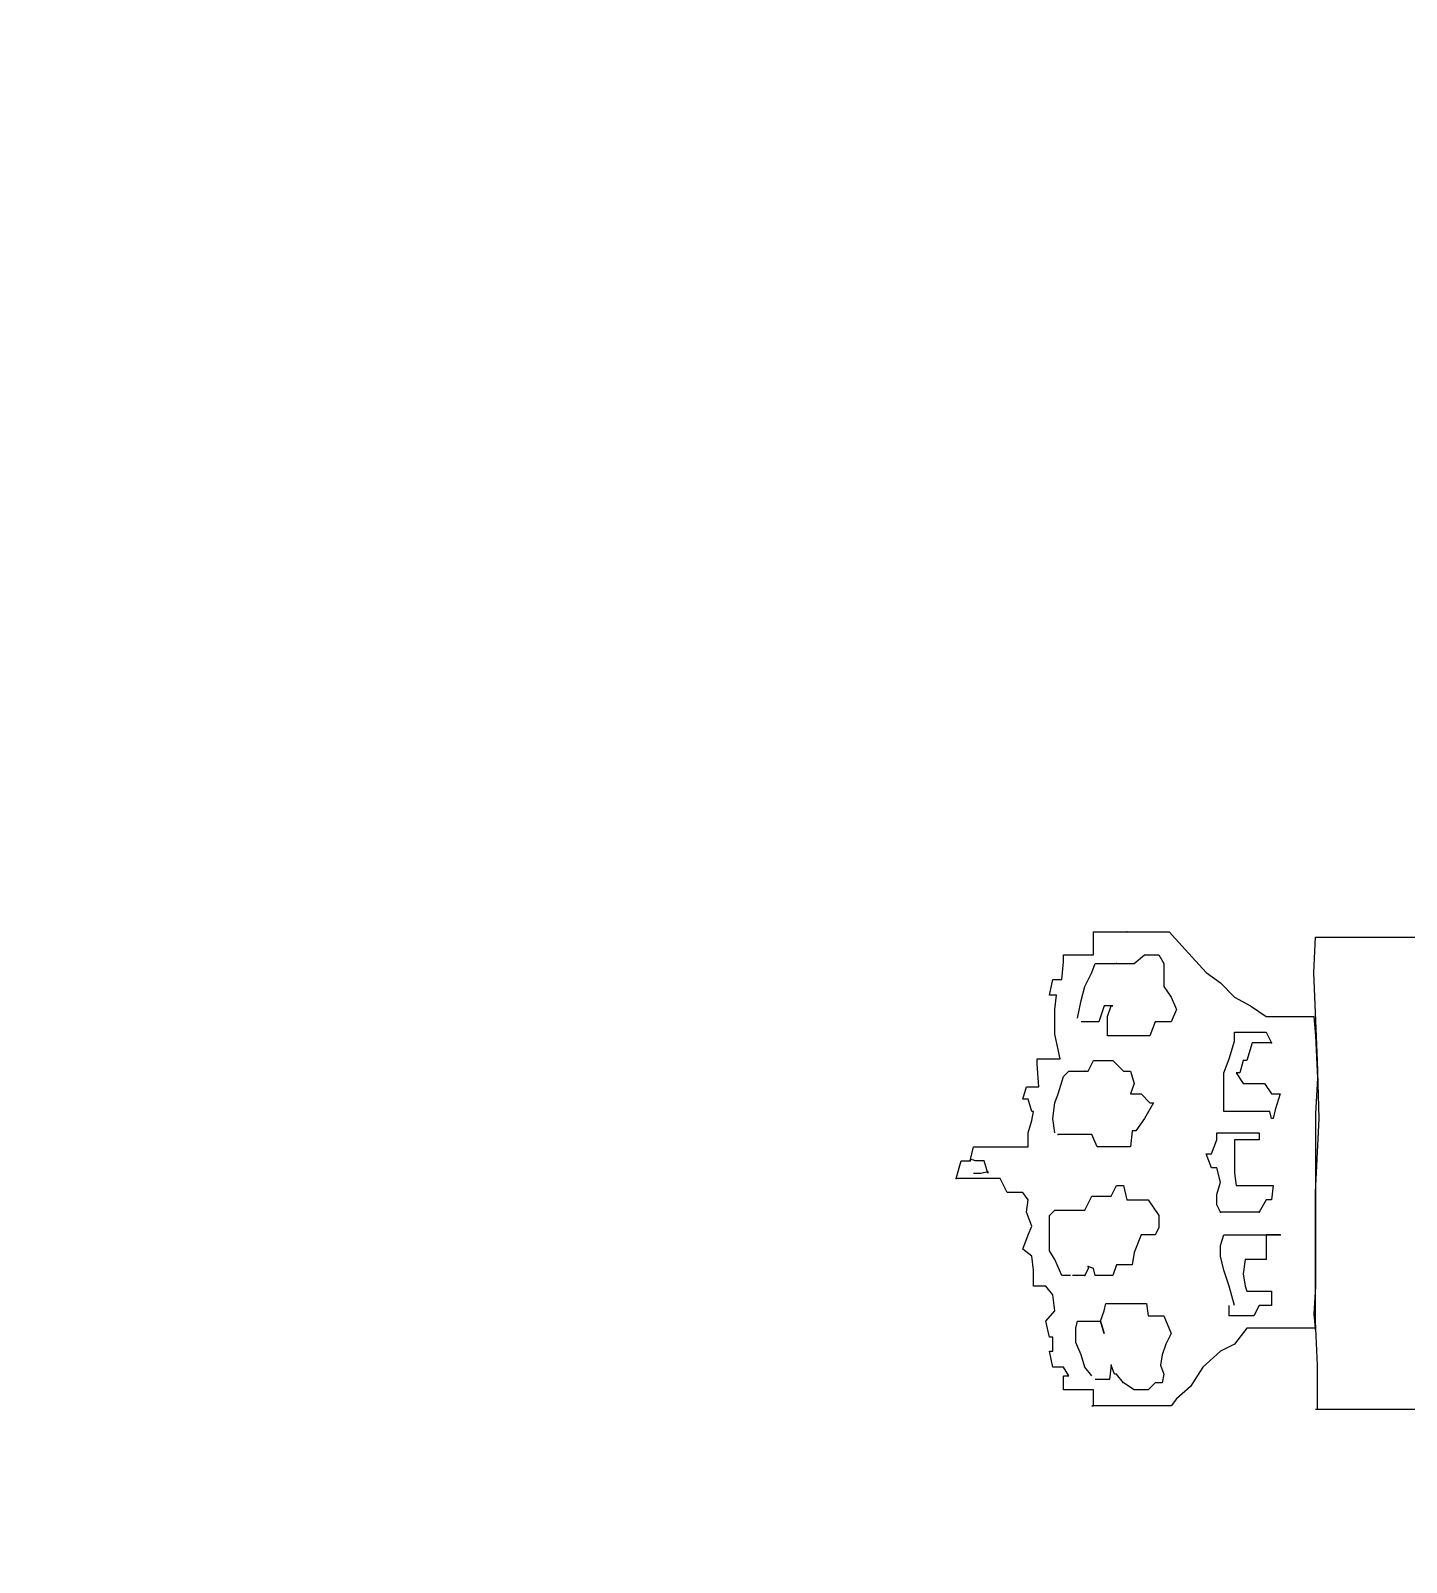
# Model space of a CAD drawing. Extents: x 747954 to 748544, y 4317181 to 4318208.
# Drawn here: x 747977.78 to 747985.58, y 4318048.94 to 4318057.64 of the extents above; entities that cross this region are included whole.
import ezdxf

# ---------------------------------------------------------------- set-up
doc = ezdxf.new("R2010")
doc.units = 0
doc.layers.get('0').update_dxf_attribs({"linetype": 'CONTINUOUS'})

msp = doc.modelspace()

# ---------------------------------------------------------------- linework, layer by layer
at = {"color": 0, "linetype": 'CONTINUOUS'}
for p, q in [((747983.81, 4318052.39), (747983.81, 4318052.52)), ((747983.81, 4318052.52), (747983.84, 4318052.52)), ((747983.81, 4318052.39), (747983.81, 4318052.52)), ((747983.81, 4318052.52), (747983.84, 4318052.52)), ((747983.84, 4318052.52), (747983.88, 4318052.52)), ((747983.84, 4318052.52), (747983.88, 4318052.52)), ((747983.88, 4318052.52), (747983.92, 4318052.52)), ((747983.88, 4318052.52), (747983.92, 4318052.52)), ((747983.92, 4318052.52), (747983.94, 4318052.52)), ((747983.92, 4318052.52), (747983.94, 4318052.52)), ((747983.94, 4318052.52), (747984, 4318052.52)), ((747983.94, 4318052.52), (747984, 4318052.52)), ((747984, 4318052.52), (747984.05, 4318052.52)), ((747984, 4318052.52), (747984.05, 4318052.52)), ((747984.05, 4318052.52), (747984.09, 4318052.52)), ((747984.05, 4318052.52), (747984.09, 4318052.52)), ((747984.09, 4318052.52), (747984.14, 4318052.52)), ((747984.09, 4318052.52), (747984.14, 4318052.52)), ((747984.14, 4318052.52), (747984.19, 4318052.52)), ((747984.14, 4318052.52), (747984.19, 4318052.52)), ((747984.19, 4318052.52), (747984.24, 4318052.52)), ((747984.19, 4318052.52), (747984.24, 4318052.52)), ((747984.24, 4318052.52), (747984.33, 4318052.42)), ((747984.24, 4318052.52), (747984.33, 4318052.42)), ((747985.06, 4318052.29), (747985.07, 4318052.49)), ((747985.06, 4318052.29), (747985.07, 4318052.49)), ((747985.07, 4318052.49), (747985.14, 4318052.49)), ((747985.07, 4318052.49), (747985.14, 4318052.49)), ((747985.14, 4318052.49), (747985.29, 4318052.49)), ((747985.14, 4318052.49), (747985.29, 4318052.49)), ((747985.29, 4318052.49), (747985.5, 4318052.49)), ((747985.29, 4318052.49), (747985.5, 4318052.49)), ((747985.5, 4318052.49), (747985.66, 4318052.49)), ((747985.5, 4318052.49), (747985.66, 4318052.49)), ((747983.63, 4318052.25), (747983.64, 4318052.35)), ((747983.63, 4318052.25), (747983.64, 4318052.35)), ((747983.64, 4318052.35), (747983.64, 4318052.39)), ((747983.64, 4318052.39), (747983.68, 4318052.39)), ((747983.64, 4318052.35), (747983.64, 4318052.39)), ((747983.64, 4318052.39), (747983.68, 4318052.39)), ((747983.68, 4318052.39), (747983.72, 4318052.39)), ((747983.68, 4318052.39), (747983.72, 4318052.39)), ((747983.72, 4318052.39), (747983.76, 4318052.39)), ((747983.72, 4318052.39), (747983.76, 4318052.39)), ((747983.76, 4318052.39), (747983.81, 4318052.39)), ((747983.76, 4318052.39), (747983.81, 4318052.39)), ((747984.04, 4318052.34), (747984.1, 4318052.39)), ((747984.04, 4318052.34), (747984.1, 4318052.39)), ((747984.1, 4318052.39), (747984.18, 4318052.39)), ((747984.1, 4318052.39), (747984.18, 4318052.39)), ((747984.18, 4318052.39), (747984.21, 4318052.34)), ((747984.18, 4318052.39), (747984.21, 4318052.34)), ((747984.33, 4318052.42), (747984.45, 4318052.29)), ((747984.33, 4318052.42), (747984.45, 4318052.29)), ((747983.76, 4318052.21), (747983.8, 4318052.29)), ((747983.76, 4318052.21), (747983.8, 4318052.29)), ((747983.8, 4318052.29), (747983.82, 4318052.34)), ((747983.8, 4318052.29), (747983.82, 4318052.34)), ((747983.82, 4318052.34), (747983.87, 4318052.34)), ((747983.82, 4318052.34), (747983.87, 4318052.34)), ((747983.87, 4318052.34), (747983.92, 4318052.34)), ((747983.87, 4318052.34), (747983.92, 4318052.34)), ((747983.92, 4318052.34), (747983.94, 4318052.34)), ((747983.92, 4318052.34), (747983.94, 4318052.34)), ((747983.94, 4318052.34), (747983.98, 4318052.34)), ((747983.94, 4318052.34), (747983.98, 4318052.34)), ((747983.98, 4318052.34), (747984, 4318052.34)), ((747983.98, 4318052.34), (747984, 4318052.34)), ((747984, 4318052.34), (747984.04, 4318052.34)), ((747984, 4318052.34), (747984.04, 4318052.34)), ((747984.21, 4318052.34), (747984.21, 4318052.27)), ((747984.21, 4318052.34), (747984.21, 4318052.27)), ((747984.21, 4318052.27), (747984.21, 4318052.21)), ((747984.21, 4318052.27), (747984.21, 4318052.21)), ((747984.45, 4318052.29), (747984.53, 4318052.23)), ((747984.45, 4318052.29), (747984.53, 4318052.23)), ((747985.07, 4318052.06), (747985.06, 4318052.29)), ((747985.07, 4318052.06), (747985.06, 4318052.29)), ((747983.56, 4318052.16), (747983.58, 4318052.25)), ((747983.56, 4318052.16), (747983.58, 4318052.25)), ((747983.58, 4318052.25), (747983.63, 4318052.25)), ((747983.58, 4318052.25), (747983.63, 4318052.25)), ((747983.74, 4318052.13), (747983.76, 4318052.21)), ((747983.74, 4318052.13), (747983.76, 4318052.21)), ((747984.21, 4318052.21), (747984.25, 4318052.15)), ((747984.21, 4318052.21), (747984.25, 4318052.15)), ((747984.53, 4318052.23), (747984.61, 4318052.15)), ((747984.53, 4318052.23), (747984.61, 4318052.15)), ((747983.6, 4318052.16), (747983.56, 4318052.16)), ((747983.6, 4318052.16), (747983.56, 4318052.16)), ((747983.59, 4318052.08), (747983.6, 4318052.16)), ((747983.59, 4318052.08), (747983.6, 4318052.16)), ((747983.72, 4318052.03), (747983.74, 4318052.13)), ((747983.72, 4318052.03), (747983.74, 4318052.13)), ((747983.87, 4318052.1), (747983.84, 4318052.01)), ((747983.87, 4318052.1), (747983.84, 4318052.01)), ((747983.89, 4318052.1), (747983.87, 4318052.1)), ((747983.89, 4318052.1), (747983.87, 4318052.1)), ((747983.89, 4318052.04), (747983.91, 4318052.1)), ((747983.91, 4318052.1), (747983.89, 4318052.1)), ((747983.89, 4318052.04), (747983.91, 4318052.1)), ((747983.91, 4318052.1), (747983.89, 4318052.1)), ((747983.91, 4318052.1), (747983.92, 4318052.1)), ((747983.92, 4318052.1), (747983.91, 4318052.1)), ((747983.91, 4318052.1), (747983.92, 4318052.1)), ((747983.92, 4318052.1), (747983.91, 4318052.1)), ((747984.25, 4318052.15), (747984.28, 4318052.08)), ((747984.25, 4318052.15), (747984.28, 4318052.08)), ((747984.61, 4318052.15), (747984.7, 4318052.1)), ((747984.61, 4318052.15), (747984.7, 4318052.1)), ((747984.7, 4318052.1), (747984.79, 4318052.04)), ((747984.7, 4318052.1), (747984.79, 4318052.04)), ((747983.59, 4318051.94), (747983.59, 4318052.08)), ((747983.59, 4318051.94), (747983.59, 4318052.08)), ((747983.76, 4318052.01), (747983.74, 4318052.01)), ((747983.76, 4318052.01), (747983.74, 4318052.01)), ((747983.8, 4318052.01), (747983.76, 4318052.01)), ((747983.8, 4318052.01), (747983.76, 4318052.01)), ((747983.84, 4318052.01), (747983.8, 4318052.01)), ((747983.84, 4318052.01), (747983.8, 4318052.01)), ((747983.89, 4318051.93), (747983.89, 4318052.04)), ((747983.89, 4318051.93), (747983.89, 4318052.04)), ((747984.16, 4318052.01), (747984.13, 4318051.93)), ((747984.16, 4318052.01), (747984.13, 4318051.93)), ((747984.19, 4318052.01), (747984.16, 4318052.01)), ((747984.19, 4318052.01), (747984.16, 4318052.01)), ((747984.25, 4318052.01), (747984.19, 4318052.01)), ((747984.25, 4318052.01), (747984.19, 4318052.01)), ((747984.28, 4318052.08), (747984.25, 4318052.01)), ((747984.28, 4318052.08), (747984.25, 4318052.01)), ((747984.79, 4318052.04), (747984.83, 4318052.04)), ((747984.79, 4318052.04), (747984.83, 4318052.04)), ((747984.83, 4318052.04), (747984.9, 4318052.04)), ((747984.83, 4318052.04), (747984.9, 4318052.04)), ((747984.9, 4318052.04), (747984.99, 4318052.04)), ((747984.9, 4318052.04), (747984.99, 4318052.04)), ((747984.99, 4318052.04), (747985.02, 4318052.04)), ((747984.99, 4318052.04), (747985.02, 4318052.04)), ((747985.02, 4318052.04), (747985.06, 4318052.04)), ((747985.02, 4318052.04), (747985.06, 4318052.04)), ((747985.06, 4318052.04), (747985.07, 4318051.93)), ((747985.06, 4318052.04), (747985.07, 4318051.93)), ((747985.08, 4318051.79), (747985.07, 4318052.06)), ((747985.08, 4318051.79), (747985.07, 4318052.06)), ((747983.62, 4318051.8), (747983.59, 4318051.94)), ((747983.62, 4318051.8), (747983.59, 4318051.94)), ((747983.92, 4318051.93), (747983.89, 4318051.93)), ((747983.92, 4318051.93), (747983.89, 4318051.93)), ((747983.98, 4318051.93), (747983.92, 4318051.93)), ((747983.98, 4318051.93), (747983.92, 4318051.93)), ((747984.03, 4318051.93), (747983.98, 4318051.93)), ((747984.03, 4318051.93), (747983.98, 4318051.93)), ((747984.1, 4318051.93), (747984.03, 4318051.93)), ((747984.1, 4318051.93), (747984.03, 4318051.93)), ((747984.13, 4318051.93), (747984.1, 4318051.93)), ((747984.13, 4318051.93), (747984.1, 4318051.93)), ((747984.61, 4318051.9), (747984.61, 4318051.95)), ((747984.61, 4318051.95), (747984.64, 4318051.95)), ((747984.61, 4318051.9), (747984.61, 4318051.95)), ((747984.61, 4318051.95), (747984.64, 4318051.95)), ((747984.64, 4318051.95), (747984.68, 4318051.95)), ((747984.64, 4318051.95), (747984.68, 4318051.95)), ((747984.68, 4318051.95), (747984.72, 4318051.95)), ((747984.68, 4318051.95), (747984.72, 4318051.95)), ((747984.72, 4318051.95), (747984.79, 4318051.95)), ((747984.72, 4318051.95), (747984.79, 4318051.95)), ((747984.79, 4318051.95), (747984.82, 4318051.89)), ((747984.79, 4318051.95), (747984.82, 4318051.89)), ((747985.07, 4318051.93), (747985.08, 4318051.69)), ((747985.07, 4318051.93), (747985.08, 4318051.69)), ((747984.58, 4318051.8), (747984.61, 4318051.9)), ((747984.58, 4318051.8), (747984.61, 4318051.9)), ((747984.71, 4318051.89), (747984.68, 4318051.79)), ((747984.71, 4318051.89), (747984.68, 4318051.79)), ((747984.75, 4318051.89), (747984.71, 4318051.89)), ((747984.75, 4318051.89), (747984.71, 4318051.89)), ((747984.82, 4318051.89), (747984.75, 4318051.89)), ((747984.82, 4318051.89), (747984.75, 4318051.89)), ((747983.49, 4318051.77), (747983.49, 4318051.8)), ((747983.49, 4318051.8), (747983.51, 4318051.8)), ((747983.49, 4318051.77), (747983.49, 4318051.8)), ((747983.49, 4318051.8), (747983.51, 4318051.8)), ((747983.5, 4318051.64), (747983.49, 4318051.77)), ((747983.5, 4318051.64), (747983.49, 4318051.77)), ((747983.51, 4318051.8), (747983.55, 4318051.8)), ((747983.51, 4318051.8), (747983.55, 4318051.8)), ((747983.55, 4318051.8), (747983.59, 4318051.8)), ((747983.55, 4318051.8), (747983.59, 4318051.8)), ((747983.59, 4318051.8), (747983.62, 4318051.8)), ((747983.59, 4318051.8), (747983.62, 4318051.8)), ((747983.78, 4318051.73), (747983.81, 4318051.79)), ((747983.78, 4318051.73), (747983.81, 4318051.79)), ((747983.81, 4318051.79), (747983.84, 4318051.79)), ((747983.81, 4318051.79), (747983.84, 4318051.79)), ((747983.84, 4318051.79), (747983.92, 4318051.79)), ((747983.84, 4318051.79), (747983.92, 4318051.79)), ((747983.92, 4318051.79), (747983.98, 4318051.73)), ((747983.92, 4318051.79), (747983.98, 4318051.73)), ((747984.55, 4318051.72), (747984.58, 4318051.8)), ((747984.55, 4318051.72), (747984.58, 4318051.8)), ((747984.66, 4318051.79), (747984.64, 4318051.72)), ((747984.66, 4318051.79), (747984.64, 4318051.72)), ((747984.68, 4318051.79), (747984.66, 4318051.79)), ((747984.68, 4318051.79), (747984.66, 4318051.79)), ((747985.09, 4318051.46), (747985.08, 4318051.79)), ((747985.09, 4318051.46), (747985.08, 4318051.79)), ((747983.61, 4318051.6), (747983.64, 4318051.7)), ((747983.61, 4318051.6), (747983.64, 4318051.7)), ((747983.64, 4318051.7), (747983.67, 4318051.73)), ((747983.64, 4318051.7), (747983.67, 4318051.73)), ((747983.67, 4318051.73), (747983.69, 4318051.73)), ((747983.67, 4318051.73), (747983.69, 4318051.73)), ((747983.69, 4318051.73), (747983.72, 4318051.73)), ((747983.69, 4318051.73), (747983.72, 4318051.73)), ((747983.72, 4318051.73), (747983.76, 4318051.73)), ((747983.72, 4318051.73), (747983.76, 4318051.73)), ((747983.76, 4318051.73), (747983.78, 4318051.73)), ((747983.76, 4318051.73), (747983.78, 4318051.73)), ((747983.98, 4318051.73), (747984.02, 4318051.73)), ((747983.98, 4318051.73), (747984.02, 4318051.73)), ((747984.02, 4318051.73), (747984.04, 4318051.66)), ((747984.02, 4318051.73), (747984.04, 4318051.66)), ((747984.04, 4318051.66), (747984.02, 4318051.6)), ((747984.04, 4318051.66), (747984.02, 4318051.6)), ((747984.55, 4318051.66), (747984.55, 4318051.72)), ((747984.55, 4318051.66), (747984.55, 4318051.72)), ((747984.55, 4318051.57), (747984.55, 4318051.66)), ((747984.55, 4318051.57), (747984.55, 4318051.66)), ((747984.64, 4318051.72), (747984.62, 4318051.72)), ((747984.62, 4318051.72), (747984.66, 4318051.66)), ((747984.64, 4318051.72), (747984.62, 4318051.72)), ((747984.62, 4318051.72), (747984.66, 4318051.66)), ((747984.66, 4318051.66), (747984.7, 4318051.66)), ((747984.66, 4318051.66), (747984.7, 4318051.66)), ((747984.7, 4318051.66), (747984.74, 4318051.66)), ((747984.7, 4318051.66), (747984.74, 4318051.66)), ((747984.74, 4318051.66), (747984.78, 4318051.66)), ((747984.74, 4318051.66), (747984.78, 4318051.66)), ((747984.78, 4318051.66), (747984.82, 4318051.6)), ((747984.78, 4318051.66), (747984.82, 4318051.6)), ((747985.08, 4318051.69), (747985.07, 4318051.49)), ((747985.08, 4318051.69), (747985.07, 4318051.49)), ((747983.41, 4318051.57), (747983.43, 4318051.64)), ((747983.41, 4318051.57), (747983.43, 4318051.64)), ((747983.44, 4318051.57), (747983.41, 4318051.57)), ((747983.44, 4318051.57), (747983.41, 4318051.57)), ((747983.43, 4318051.64), (747983.46, 4318051.64)), ((747983.43, 4318051.64), (747983.46, 4318051.64)), ((747983.46, 4318051.5), (747983.44, 4318051.57)), ((747983.46, 4318051.5), (747983.44, 4318051.57)), ((747983.46, 4318051.64), (747983.49, 4318051.64)), ((747983.46, 4318051.64), (747983.49, 4318051.64)), ((747983.49, 4318051.64), (747983.5, 4318051.64)), ((747983.49, 4318051.64), (747983.5, 4318051.64)), ((747983.59, 4318051.55), (747983.61, 4318051.6)), ((747983.59, 4318051.55), (747983.61, 4318051.6)), ((747984.02, 4318051.6), (747984.08, 4318051.6)), ((747984.02, 4318051.6), (747984.08, 4318051.6)), ((747984.08, 4318051.6), (747984.13, 4318051.55)), ((747984.08, 4318051.6), (747984.13, 4318051.55)), ((747984.55, 4318051.5), (747984.55, 4318051.57)), ((747984.55, 4318051.5), (747984.55, 4318051.57)), ((747984.82, 4318051.6), (747984.83, 4318051.6)), ((747984.82, 4318051.6), (747984.83, 4318051.6)), ((747984.83, 4318051.6), (747984.87, 4318051.6)), ((747984.83, 4318051.6), (747984.87, 4318051.6)), ((747984.87, 4318051.6), (747984.84, 4318051.51)), ((747984.87, 4318051.6), (747984.84, 4318051.51)), ((747983.46, 4318051.45), (747983.47, 4318051.5)), ((747983.47, 4318051.5), (747983.46, 4318051.5)), ((747983.46, 4318051.45), (747983.47, 4318051.5)), ((747983.47, 4318051.5), (747983.46, 4318051.5)), ((747983.58, 4318051.46), (747983.59, 4318051.55)), ((747983.58, 4318051.46), (747983.59, 4318051.55)), ((747984.15, 4318051.55), (747984.1, 4318051.46)), ((747984.15, 4318051.55), (747984.1, 4318051.46)), ((747984.13, 4318051.55), (747984.15, 4318051.55)), ((747984.13, 4318051.55), (747984.15, 4318051.55)), ((747984.58, 4318051.5), (747984.55, 4318051.5)), ((747984.58, 4318051.5), (747984.55, 4318051.5)), ((747984.64, 4318051.5), (747984.58, 4318051.5)), ((747984.64, 4318051.5), (747984.58, 4318051.5)), ((747984.72, 4318051.5), (747984.64, 4318051.5)), ((747984.72, 4318051.5), (747984.64, 4318051.5)), ((747984.79, 4318051.5), (747984.72, 4318051.5)), ((747984.79, 4318051.5), (747984.72, 4318051.5)), ((747984.81, 4318051.5), (747984.79, 4318051.5)), ((747984.81, 4318051.5), (747984.79, 4318051.5)), ((747984.82, 4318051.46), (747984.81, 4318051.5)), ((747984.82, 4318051.46), (747984.81, 4318051.5)), ((747984.84, 4318051.51), (747984.83, 4318051.46)), ((747984.84, 4318051.51), (747984.83, 4318051.46)), ((747985.07, 4318051.49), (747985.07, 4318051.27)), ((747985.07, 4318051.49), (747985.07, 4318051.27)), ((747983.44, 4318051.38), (747983.46, 4318051.45)), ((747983.44, 4318051.38), (747983.46, 4318051.45)), ((747983.59, 4318051.38), (747983.58, 4318051.46)), ((747983.59, 4318051.38), (747983.58, 4318051.46)), ((747984.03, 4318051.39), (747984.02, 4318051.3)), ((747984.03, 4318051.39), (747984.02, 4318051.3)), ((747984.05, 4318051.39), (747984.03, 4318051.39)), ((747984.05, 4318051.39), (747984.03, 4318051.39)), ((747984.1, 4318051.46), (747984.05, 4318051.39)), ((747984.1, 4318051.46), (747984.05, 4318051.39)), ((747984.83, 4318051.46), (747984.82, 4318051.46)), ((747984.83, 4318051.46), (747984.82, 4318051.46)), ((747985.07, 4318051.04), (747985.09, 4318051.46)), ((747985.07, 4318051.04), (747985.09, 4318051.46)), ((747983.11, 4318051.22), (747983.13, 4318051.3)), ((747983.11, 4318051.22), (747983.13, 4318051.3)), ((747983.13, 4318051.3), (747983.15, 4318051.3)), ((747983.13, 4318051.3), (747983.15, 4318051.3)), ((747983.15, 4318051.3), (747983.19, 4318051.3)), ((747983.15, 4318051.3), (747983.19, 4318051.3)), ((747983.19, 4318051.3), (747983.24, 4318051.3)), ((747983.19, 4318051.3), (747983.24, 4318051.3)), ((747983.24, 4318051.3), (747983.3, 4318051.3)), ((747983.24, 4318051.3), (747983.3, 4318051.3)), ((747983.3, 4318051.3), (747983.34, 4318051.3)), ((747983.3, 4318051.3), (747983.34, 4318051.3)), ((747983.34, 4318051.3), (747983.38, 4318051.3)), ((747983.34, 4318051.3), (747983.38, 4318051.3)), ((747983.38, 4318051.3), (747983.41, 4318051.3)), ((747983.38, 4318051.3), (747983.41, 4318051.3)), ((747983.41, 4318051.3), (747983.43, 4318051.3)), ((747983.41, 4318051.3), (747983.43, 4318051.3)), ((747983.43, 4318051.3), (747983.44, 4318051.3)), ((747983.43, 4318051.3), (747983.44, 4318051.3)), ((747983.44, 4318051.3), (747983.44, 4318051.38)), ((747983.44, 4318051.3), (747983.44, 4318051.38)), ((747983.64, 4318051.37), (747983.61, 4318051.37)), ((747983.64, 4318051.37), (747983.61, 4318051.37)), ((747983.68, 4318051.37), (747983.64, 4318051.37)), ((747983.68, 4318051.37), (747983.64, 4318051.37)), ((747983.72, 4318051.37), (747983.68, 4318051.37)), ((747983.72, 4318051.37), (747983.68, 4318051.37)), ((747983.74, 4318051.37), (747983.72, 4318051.37)), ((747983.74, 4318051.37), (747983.72, 4318051.37)), ((747983.76, 4318051.37), (747983.74, 4318051.37)), ((747983.76, 4318051.37), (747983.74, 4318051.37)), ((747983.8, 4318051.37), (747983.76, 4318051.37)), ((747983.8, 4318051.37), (747983.76, 4318051.37)), ((747983.83, 4318051.3), (747983.8, 4318051.37)), ((747983.83, 4318051.3), (747983.8, 4318051.37)), ((747983.87, 4318051.3), (747983.83, 4318051.3)), ((747983.87, 4318051.3), (747983.83, 4318051.3)), ((747983.94, 4318051.3), (747983.87, 4318051.3)), ((747983.94, 4318051.3), (747983.87, 4318051.3)), ((747984, 4318051.3), (747983.94, 4318051.3)), ((747984, 4318051.3), (747983.94, 4318051.3)), ((747984.02, 4318051.3), (747984, 4318051.3)), ((747984.02, 4318051.3), (747984, 4318051.3)), ((747984.48, 4318051.26), (747984.51, 4318051.34)), ((747984.48, 4318051.26), (747984.51, 4318051.34)), ((747984.51, 4318051.34), (747984.51, 4318051.38)), ((747984.51, 4318051.38), (747984.53, 4318051.38)), ((747984.51, 4318051.34), (747984.51, 4318051.38)), ((747984.51, 4318051.38), (747984.53, 4318051.38)), ((747984.53, 4318051.38), (747984.58, 4318051.38)), ((747984.53, 4318051.38), (747984.58, 4318051.38)), ((747984.58, 4318051.38), (747984.66, 4318051.38)), ((747984.58, 4318051.38), (747984.66, 4318051.38)), ((747984.64, 4318051.34), (747984.61, 4318051.34)), ((747984.61, 4318051.34), (747984.61, 4318051.19)), ((747984.64, 4318051.34), (747984.61, 4318051.34)), ((747984.61, 4318051.34), (747984.61, 4318051.19)), ((747984.68, 4318051.34), (747984.64, 4318051.34)), ((747984.68, 4318051.34), (747984.64, 4318051.34)), ((747984.66, 4318051.38), (747984.71, 4318051.38)), ((747984.66, 4318051.38), (747984.71, 4318051.38)), ((747984.72, 4318051.34), (747984.68, 4318051.34)), ((747984.72, 4318051.34), (747984.68, 4318051.34)), ((747984.71, 4318051.38), (747984.75, 4318051.38)), ((747984.71, 4318051.38), (747984.75, 4318051.38)), ((747984.75, 4318051.34), (747984.72, 4318051.34)), ((747984.75, 4318051.34), (747984.72, 4318051.34)), ((747984.75, 4318051.38), (747984.75, 4318051.34)), ((747984.75, 4318051.38), (747984.75, 4318051.34)), ((747983.03, 4318051.12), (747983.06, 4318051.22)), ((747983.03, 4318051.12), (747983.06, 4318051.22)), ((747983.06, 4318051.22), (747983.1, 4318051.22)), ((747983.06, 4318051.22), (747983.1, 4318051.22)), ((747983.1, 4318051.22), (747983.11, 4318051.22)), ((747983.1, 4318051.22), (747983.11, 4318051.22)), ((747983.14, 4318051.22), (747983.11, 4318051.23)), ((747983.11, 4318051.23), (747983.11, 4318051.22)), ((747983.14, 4318051.22), (747983.11, 4318051.23)), ((747983.11, 4318051.23), (747983.11, 4318051.22)), ((747983.19, 4318051.22), (747983.14, 4318051.22)), ((747983.19, 4318051.22), (747983.14, 4318051.22)), ((747983.21, 4318051.15), (747983.19, 4318051.22)), ((747983.21, 4318051.15), (747983.19, 4318051.22)), ((747984.48, 4318051.18), (747984.45, 4318051.26)), ((747984.45, 4318051.26), (747984.48, 4318051.26)), ((747984.48, 4318051.18), (747984.45, 4318051.26)), ((747984.45, 4318051.26), (747984.48, 4318051.26)), ((747985.07, 4318051.27), (747985.07, 4318051)), ((747985.07, 4318051.27), (747985.07, 4318051)), ((747983.13, 4318051.15), (747983.17, 4318051.15)), ((747983.13, 4318051.15), (747983.17, 4318051.15)), ((747983.17, 4318051.15), (747983.21, 4318051.16)), ((747983.17, 4318051.15), (747983.21, 4318051.16)), ((747983.21, 4318051.16), (747983.21, 4318051.15)), ((747983.21, 4318051.16), (747983.21, 4318051.15)), ((747984.51, 4318051.18), (747984.48, 4318051.18)), ((747984.51, 4318051.18), (747984.48, 4318051.18)), ((747984.53, 4318051.1), (747984.51, 4318051.18)), ((747984.53, 4318051.1), (747984.51, 4318051.18)), ((747984.61, 4318051.19), (747984.61, 4318051.15)), ((747984.61, 4318051.19), (747984.61, 4318051.15)), ((747984.61, 4318051.15), (747984.62, 4318051.08)), ((747984.61, 4318051.15), (747984.62, 4318051.08)), ((747983.04, 4318051.12), (747983.03, 4318051.12)), ((747983.04, 4318051.12), (747983.03, 4318051.12)), ((747983.1, 4318051.12), (747983.04, 4318051.12)), ((747983.1, 4318051.12), (747983.04, 4318051.12)), ((747983.15, 4318051.12), (747983.1, 4318051.12)), ((747983.15, 4318051.12), (747983.1, 4318051.12)), ((747983.2, 4318051.12), (747983.15, 4318051.12)), ((747983.2, 4318051.12), (747983.15, 4318051.12)), ((747983.24, 4318051.12), (747983.2, 4318051.12)), ((747983.24, 4318051.12), (747983.2, 4318051.12)), ((747983.28, 4318051.12), (747983.24, 4318051.12)), ((747983.28, 4318051.12), (747983.24, 4318051.12)), ((747983.32, 4318051.04), (747983.28, 4318051.12)), ((747983.32, 4318051.04), (747983.28, 4318051.12)), ((747983.38, 4318051.04), (747983.32, 4318051.04)), ((747983.38, 4318051.04), (747983.32, 4318051.04)), ((747983.41, 4318051.04), (747983.38, 4318051.04)), ((747983.41, 4318051.04), (747983.38, 4318051.04)), ((747983.44, 4318051), (747983.41, 4318051.04)), ((747983.44, 4318051), (747983.41, 4318051.04)), ((747983.91, 4318051.02), (747983.94, 4318051.08)), ((747983.91, 4318051.02), (747983.94, 4318051.08)), ((747983.94, 4318051.08), (747983.98, 4318051.08)), ((747983.94, 4318051.08), (747983.98, 4318051.08)), ((747983.98, 4318051.08), (747984, 4318051)), ((747983.98, 4318051.08), (747984, 4318051)), ((747984.51, 4318051.03), (747984.53, 4318051.1)), ((747984.51, 4318051.03), (747984.53, 4318051.1)), ((747984.62, 4318051.08), (747984.64, 4318051.08)), ((747984.62, 4318051.08), (747984.64, 4318051.08)), ((747984.64, 4318051.08), (747984.66, 4318051.08)), ((747984.64, 4318051.08), (747984.66, 4318051.08)), ((747984.66, 4318051.08), (747984.7, 4318051.08)), ((747984.66, 4318051.08), (747984.7, 4318051.08)), ((747984.7, 4318051.08), (747984.75, 4318051.08)), ((747984.7, 4318051.08), (747984.75, 4318051.08)), ((747984.75, 4318051.08), (747984.79, 4318051.08)), ((747984.75, 4318051.08), (747984.79, 4318051.08)), ((747984.79, 4318051.08), (747984.83, 4318051.08)), ((747984.79, 4318051.08), (747984.83, 4318051.08)), ((747984.83, 4318051.08), (747984.82, 4318051)), ((747984.83, 4318051.08), (747984.82, 4318051)), ((747985.07, 4318050.7), (747985.07, 4318051.04)), ((747985.07, 4318050.7), (747985.07, 4318051.04)), ((747983.43, 4318050.93), (747983.44, 4318051)), ((747983.43, 4318050.93), (747983.44, 4318051)), ((747983.76, 4318050.94), (747983.8, 4318051.02)), ((747983.76, 4318050.94), (747983.8, 4318051.02)), ((747983.8, 4318051.02), (747983.91, 4318051.02)), ((747983.8, 4318051.02), (747983.91, 4318051.02)), ((747984, 4318051), (747984.04, 4318051)), ((747984, 4318051), (747984.04, 4318051)), ((747984.04, 4318051), (747984.12, 4318051)), ((747984.04, 4318051), (747984.12, 4318051)), ((747984.12, 4318051), (747984.18, 4318050.91)), ((747984.12, 4318051), (747984.18, 4318050.91)), ((747984.51, 4318050.97), (747984.51, 4318051.03)), ((747984.51, 4318050.97), (747984.51, 4318051.03)), ((747984.53, 4318050.93), (747984.51, 4318050.97)), ((747984.53, 4318050.93), (747984.51, 4318050.97)), ((747984.79, 4318051), (747984.75, 4318050.93)), ((747984.79, 4318051), (747984.75, 4318050.93)), ((747984.82, 4318051), (747984.79, 4318051)), ((747984.82, 4318051), (747984.79, 4318051)), ((747985.07, 4318051), (747985.07, 4318050.74)), ((747985.07, 4318051), (747985.07, 4318050.74)), ((747983.46, 4318050.85), (747983.43, 4318050.93)), ((747983.46, 4318050.85), (747983.43, 4318050.93)), ((747983.56, 4318050.91), (747983.59, 4318050.94)), ((747983.56, 4318050.91), (747983.59, 4318050.94)), ((747983.56, 4318050.8), (747983.56, 4318050.91)), ((747983.56, 4318050.8), (747983.56, 4318050.91)), ((747983.59, 4318050.94), (747983.61, 4318050.94)), ((747983.59, 4318050.94), (747983.61, 4318050.94)), ((747983.61, 4318050.94), (747983.64, 4318050.94)), ((747983.61, 4318050.94), (747983.64, 4318050.94)), ((747983.64, 4318050.94), (747983.69, 4318050.94)), ((747983.64, 4318050.94), (747983.69, 4318050.94)), ((747983.69, 4318050.94), (747983.72, 4318050.94)), ((747983.69, 4318050.94), (747983.72, 4318050.94)), ((747983.72, 4318050.94), (747983.76, 4318050.94)), ((747983.72, 4318050.94), (747983.76, 4318050.94)), ((747984.18, 4318050.91), (747984.18, 4318050.84)), ((747984.18, 4318050.91), (747984.18, 4318050.84)), ((747984.61, 4318050.93), (747984.53, 4318050.93)), ((747984.61, 4318050.93), (747984.53, 4318050.93)), ((747984.64, 4318050.93), (747984.61, 4318050.93)), ((747984.64, 4318050.93), (747984.61, 4318050.93)), ((747984.7, 4318050.93), (747984.64, 4318050.93)), ((747984.7, 4318050.93), (747984.64, 4318050.93)), ((747984.74, 4318050.93), (747984.7, 4318050.93)), ((747984.74, 4318050.93), (747984.7, 4318050.93)), ((747984.75, 4318050.93), (747984.74, 4318050.93)), ((747984.75, 4318050.93), (747984.74, 4318050.93)), ((747983.41, 4318050.72), (747983.44, 4318050.8)), ((747983.41, 4318050.72), (747983.44, 4318050.8)), ((747983.44, 4318050.8), (747983.46, 4318050.85)), ((747983.44, 4318050.8), (747983.46, 4318050.85)), ((747983.56, 4318050.71), (747983.56, 4318050.8)), ((747983.56, 4318050.71), (747983.56, 4318050.8)), ((747984.08, 4318050.8), (747984.04, 4318050.7)), ((747984.08, 4318050.8), (747984.04, 4318050.7)), ((747984.11, 4318050.8), (747984.08, 4318050.8)), ((747984.11, 4318050.8), (747984.08, 4318050.8)), ((747984.16, 4318050.8), (747984.11, 4318050.8)), ((747984.16, 4318050.8), (747984.11, 4318050.8)), ((747984.18, 4318050.84), (747984.16, 4318050.8)), ((747984.18, 4318050.84), (747984.16, 4318050.8)), ((747984.53, 4318050.74), (747984.55, 4318050.8)), ((747984.53, 4318050.74), (747984.55, 4318050.8)), ((747984.55, 4318050.8), (747984.61, 4318050.8)), ((747984.55, 4318050.8), (747984.61, 4318050.8)), ((747984.61, 4318050.8), (747984.66, 4318050.8)), ((747984.61, 4318050.8), (747984.66, 4318050.8)), ((747984.66, 4318050.8), (747984.7, 4318050.8)), ((747984.66, 4318050.8), (747984.7, 4318050.8)), ((747984.7, 4318050.8), (747984.72, 4318050.8)), ((747984.7, 4318050.8), (747984.72, 4318050.8)), ((747984.72, 4318050.8), (747984.74, 4318050.8)), ((747984.72, 4318050.8), (747984.74, 4318050.8)), ((747984.74, 4318050.8), (747984.78, 4318050.8)), ((747984.74, 4318050.8), (747984.78, 4318050.8)), ((747984.78, 4318050.8), (747984.79, 4318050.8)), ((747984.78, 4318050.8), (747984.79, 4318050.8)), ((747984.79, 4318050.8), (747984.81, 4318050.8)), ((747984.81, 4318050.8), (747984.79, 4318050.8)), ((747984.79, 4318050.8), (747984.79, 4318050.66)), ((747984.79, 4318050.8), (747984.81, 4318050.8)), ((747984.81, 4318050.8), (747984.79, 4318050.8)), ((747984.79, 4318050.8), (747984.79, 4318050.66)), ((747984.81, 4318050.8), (747984.82, 4318050.8)), ((747984.83, 4318050.8), (747984.81, 4318050.8)), ((747984.81, 4318050.8), (747984.82, 4318050.8)), ((747984.83, 4318050.8), (747984.81, 4318050.8)), ((747984.82, 4318050.8), (747984.84, 4318050.8)), ((747984.82, 4318050.8), (747984.84, 4318050.8)), ((747984.87, 4318050.8), (747984.83, 4318050.8)), ((747984.87, 4318050.8), (747984.83, 4318050.8)), ((747984.84, 4318050.8), (747984.87, 4318050.8)), ((747984.84, 4318050.8), (747984.87, 4318050.8)), ((747983.46, 4318050.68), (747983.41, 4318050.72)), ((747983.46, 4318050.68), (747983.41, 4318050.72)), ((747983.59, 4318050.66), (747983.56, 4318050.71)), ((747983.59, 4318050.66), (747983.56, 4318050.71)), ((747984.04, 4318050.7), (747984.03, 4318050.63)), ((747984.04, 4318050.7), (747984.03, 4318050.63)), ((747984.53, 4318050.68), (747984.53, 4318050.74)), ((747984.53, 4318050.68), (747984.53, 4318050.74)), ((747985.07, 4318050.74), (747985.07, 4318050.51)), ((747985.07, 4318050.74), (747985.07, 4318050.51)), ((747985.07, 4318050.31), (747985.07, 4318050.7)), ((747985.07, 4318050.31), (747985.07, 4318050.7)), ((747983.47, 4318050.6), (747983.46, 4318050.68)), ((747983.47, 4318050.6), (747983.46, 4318050.68)), ((747983.63, 4318050.57), (747983.59, 4318050.66)), ((747983.63, 4318050.57), (747983.59, 4318050.66)), ((747983.78, 4318050.61), (747983.76, 4318050.57)), ((747983.78, 4318050.61), (747983.76, 4318050.57)), ((747983.81, 4318050.61), (747983.78, 4318050.62)), ((747983.78, 4318050.62), (747983.78, 4318050.61)), ((747983.81, 4318050.61), (747983.78, 4318050.62)), ((747983.78, 4318050.62), (747983.78, 4318050.61)), ((747983.82, 4318050.57), (747983.81, 4318050.61)), ((747983.82, 4318050.57), (747983.81, 4318050.61)), ((747983.94, 4318050.63), (747983.92, 4318050.57)), ((747983.94, 4318050.63), (747983.92, 4318050.57)), ((747984, 4318050.63), (747983.94, 4318050.63)), ((747984, 4318050.63), (747983.94, 4318050.63)), ((747984.03, 4318050.63), (747984, 4318050.63)), ((747984.03, 4318050.63), (747984, 4318050.63)), ((747984.55, 4318050.6), (747984.53, 4318050.68)), ((747984.55, 4318050.6), (747984.53, 4318050.68)), ((747984.67, 4318050.66), (747984.66, 4318050.58)), ((747984.67, 4318050.66), (747984.66, 4318050.58)), ((747984.71, 4318050.66), (747984.67, 4318050.66)), ((747984.71, 4318050.66), (747984.67, 4318050.66)), ((747984.75, 4318050.66), (747984.71, 4318050.66)), ((747984.75, 4318050.66), (747984.71, 4318050.66)), ((747984.79, 4318050.66), (747984.75, 4318050.66)), ((747984.79, 4318050.66), (747984.75, 4318050.66)), ((747983.47, 4318050.51), (747983.47, 4318050.6)), ((747983.47, 4318050.51), (747983.47, 4318050.6)), ((747983.68, 4318050.57), (747983.63, 4318050.57)), ((747983.68, 4318050.57), (747983.63, 4318050.57)), ((747983.71, 4318050.57), (747983.69, 4318050.57)), ((747983.71, 4318050.57), (747983.69, 4318050.57)), ((747983.76, 4318050.57), (747983.71, 4318050.57)), ((747983.76, 4318050.57), (747983.71, 4318050.57)), ((747983.84, 4318050.57), (747983.82, 4318050.57)), ((747983.84, 4318050.57), (747983.82, 4318050.57)), ((747983.89, 4318050.57), (747983.84, 4318050.57)), ((747983.89, 4318050.57), (747983.84, 4318050.57)), ((747983.92, 4318050.57), (747983.89, 4318050.57)), ((747983.92, 4318050.57), (747983.89, 4318050.57)), ((747984.58, 4318050.51), (747984.55, 4318050.6)), ((747984.58, 4318050.51), (747984.55, 4318050.6)), ((747984.66, 4318050.58), (747984.67, 4318050.51)), ((747984.66, 4318050.58), (747984.67, 4318050.51)), ((747983.49, 4318050.51), (747983.47, 4318050.51)), ((747983.49, 4318050.51), (747983.47, 4318050.51)), ((747983.54, 4318050.51), (747983.49, 4318050.51)), ((747983.54, 4318050.51), (747983.49, 4318050.51)), ((747983.58, 4318050.46), (747983.54, 4318050.51)), ((747983.58, 4318050.46), (747983.54, 4318050.51)), ((747983.59, 4318050.37), (747983.58, 4318050.46)), ((747983.59, 4318050.37), (747983.58, 4318050.46)), ((747984.61, 4318050.4), (747984.58, 4318050.51)), ((747984.61, 4318050.4), (747984.58, 4318050.51)), ((747984.67, 4318050.51), (747984.68, 4318050.48)), ((747984.67, 4318050.51), (747984.68, 4318050.48)), ((747984.68, 4318050.48), (747984.7, 4318050.48)), ((747984.68, 4318050.48), (747984.7, 4318050.48)), ((747984.7, 4318050.48), (747984.72, 4318050.48)), ((747984.7, 4318050.48), (747984.72, 4318050.48)), ((747984.72, 4318050.48), (747984.73, 4318050.48)), ((747984.72, 4318050.48), (747984.73, 4318050.48)), ((747984.73, 4318050.48), (747984.78, 4318050.48)), ((747984.73, 4318050.48), (747984.78, 4318050.48)), ((747984.78, 4318050.48), (747984.82, 4318050.48)), ((747984.78, 4318050.48), (747984.82, 4318050.48)), ((747984.82, 4318050.48), (747984.82, 4318050.4)), ((747984.82, 4318050.48), (747984.82, 4318050.4)), ((747985.07, 4318050.51), (747985.06, 4318050.35)), ((747985.07, 4318050.51), (747985.06, 4318050.35)), ((747983.54, 4318050.31), (747983.59, 4318050.37)), ((747983.54, 4318050.31), (747983.59, 4318050.37)), ((747983.85, 4318050.31), (747983.87, 4318050.37)), ((747983.85, 4318050.31), (747983.87, 4318050.37)), ((747983.87, 4318050.37), (747983.88, 4318050.41)), ((747983.87, 4318050.37), (747983.88, 4318050.41)), ((747983.88, 4318050.41), (747983.91, 4318050.41)), ((747983.88, 4318050.41), (747983.91, 4318050.41)), ((747983.91, 4318050.41), (747983.94, 4318050.41)), ((747983.91, 4318050.41), (747983.94, 4318050.41)), ((747983.94, 4318050.41), (747984, 4318050.41)), ((747983.94, 4318050.41), (747984, 4318050.41)), ((747984, 4318050.41), (747984.08, 4318050.41)), ((747984, 4318050.41), (747984.08, 4318050.41)), ((747984.08, 4318050.41), (747984.11, 4318050.41)), ((747984.08, 4318050.41), (747984.11, 4318050.41)), ((747984.11, 4318050.41), (747984.12, 4318050.34)), ((747984.11, 4318050.41), (747984.12, 4318050.34)), ((747984.58, 4318050.34), (747984.58, 4318050.4)), ((747984.58, 4318050.34), (747984.58, 4318050.4)), ((747984.75, 4318050.4), (747984.72, 4318050.34)), ((747984.75, 4318050.4), (747984.72, 4318050.34)), ((747984.78, 4318050.4), (747984.75, 4318050.4)), ((747984.78, 4318050.4), (747984.75, 4318050.4)), ((747984.82, 4318050.4), (747984.78, 4318050.4)), ((747984.82, 4318050.4), (747984.78, 4318050.4)), ((747985.06, 4318050.35), (747985.07, 4318050.25)), ((747985.06, 4318050.35), (747985.07, 4318050.25)), ((747983.56, 4318050.22), (747983.54, 4318050.31)), ((747983.56, 4318050.22), (747983.54, 4318050.31)), ((747983.71, 4318050.27), (747983.72, 4318050.31)), ((747983.71, 4318050.27), (747983.72, 4318050.31)), ((747983.71, 4318050.19), (747983.71, 4318050.27)), ((747983.71, 4318050.19), (747983.71, 4318050.27)), ((747983.72, 4318050.31), (747983.76, 4318050.31)), ((747983.72, 4318050.31), (747983.76, 4318050.31)), ((747983.76, 4318050.31), (747983.81, 4318050.31)), ((747983.76, 4318050.31), (747983.81, 4318050.31)), ((747983.81, 4318050.31), (747983.85, 4318050.31)), ((747983.81, 4318050.31), (747983.85, 4318050.31)), ((747983.85, 4318050.31), (747983.87, 4318050.24)), ((747983.87, 4318050.24), (747983.85, 4318050.31)), ((747983.85, 4318050.31), (747983.87, 4318050.24)), ((747983.87, 4318050.24), (747983.85, 4318050.31)), ((747984.12, 4318050.34), (747984.21, 4318050.34)), ((747984.12, 4318050.34), (747984.21, 4318050.34)), ((747984.21, 4318050.34), (747984.25, 4318050.24)), ((747984.21, 4318050.34), (747984.25, 4318050.24)), ((747984.61, 4318050.34), (747984.58, 4318050.34)), ((747984.61, 4318050.34), (747984.58, 4318050.34)), ((747984.64, 4318050.34), (747984.61, 4318050.34)), ((747984.64, 4318050.34), (747984.61, 4318050.34)), ((747984.68, 4318050.27), (747984.61, 4318050.18)), ((747984.68, 4318050.27), (747984.61, 4318050.18)), ((747984.69, 4318050.34), (747984.64, 4318050.34)), ((747984.69, 4318050.34), (747984.64, 4318050.34)), ((747984.78, 4318050.27), (747984.68, 4318050.27)), ((747984.78, 4318050.27), (747984.68, 4318050.27)), ((747984.72, 4318050.34), (747984.69, 4318050.34)), ((747984.72, 4318050.34), (747984.69, 4318050.34)), ((747984.84, 4318050.27), (747984.78, 4318050.27)), ((747984.84, 4318050.27), (747984.78, 4318050.27)), ((747984.92, 4318050.27), (747984.84, 4318050.27)), ((747984.92, 4318050.27), (747984.84, 4318050.27)), ((747985.03, 4318050.27), (747984.92, 4318050.27)), ((747985.03, 4318050.27), (747984.92, 4318050.27)), ((747985.07, 4318050.27), (747985.03, 4318050.27)), ((747985.07, 4318050.27), (747985.03, 4318050.27)), ((747985.08, 4318050.06), (747985.07, 4318050.31)), ((747985.08, 4318050.06), (747985.07, 4318050.31)), ((747983.58, 4318050.22), (747983.56, 4318050.22)), ((747983.58, 4318050.22), (747983.56, 4318050.22)), ((747983.58, 4318050.14), (747983.58, 4318050.22)), ((747983.58, 4318050.14), (747983.58, 4318050.22)), ((747983.74, 4318050.12), (747983.71, 4318050.19)), ((747983.74, 4318050.12), (747983.71, 4318050.19)), ((747984.22, 4318050.18), (747984.2, 4318050.12)), ((747984.22, 4318050.18), (747984.2, 4318050.12)), ((747984.25, 4318050.24), (747984.22, 4318050.18)), ((747984.25, 4318050.24), (747984.22, 4318050.18)), ((747984.61, 4318050.18), (747984.53, 4318050.14)), ((747984.61, 4318050.18), (747984.53, 4318050.14)), ((747983.58, 4318050.05), (747983.56, 4318050.14)), ((747983.56, 4318050.14), (747983.58, 4318050.14)), ((747983.58, 4318050.05), (747983.56, 4318050.14)), ((747983.56, 4318050.14), (747983.58, 4318050.14)), ((747983.76, 4318050.05), (747983.74, 4318050.12)), ((747983.76, 4318050.05), (747983.74, 4318050.12)), ((747984.2, 4318050.12), (747984.19, 4318050.06)), ((747984.2, 4318050.12), (747984.19, 4318050.06)), ((747984.53, 4318050.14), (747984.43, 4318050.05)), ((747984.53, 4318050.14), (747984.43, 4318050.05)), ((747983.62, 4318050.05), (747983.58, 4318050.05)), ((747983.62, 4318050.05), (747983.58, 4318050.05)), ((747983.64, 4318050.05), (747983.62, 4318050.05)), ((747983.64, 4318050.05), (747983.62, 4318050.05)), ((747983.67, 4318050), (747983.64, 4318050.05)), ((747983.67, 4318050), (747983.64, 4318050.05)), ((747983.64, 4318049.92), (747983.64, 4318050)), ((747983.64, 4318050), (747983.67, 4318050)), ((747983.64, 4318049.92), (747983.64, 4318050)), ((747983.64, 4318050), (747983.67, 4318050)), ((747983.8, 4318050), (747983.76, 4318050.05)), ((747983.8, 4318050), (747983.76, 4318050.05)), ((747983.91, 4318050.06), (747983.9, 4318049.98)), ((747983.91, 4318050.06), (747983.9, 4318049.98)), ((747983.93, 4318050.01), (747983.91, 4318050.06)), ((747983.93, 4318050.01), (747983.91, 4318050.06)), ((747983.94, 4318050.01), (747983.93, 4318050.01)), ((747983.94, 4318050.01), (747983.93, 4318050.01)), ((747983.98, 4318049.96), (747983.94, 4318050.01)), ((747983.98, 4318049.96), (747983.94, 4318050.01)), ((747984.19, 4318050.06), (747984.21, 4318050.01)), ((747984.19, 4318050.06), (747984.21, 4318050.01)), ((747984.21, 4318050.01), (747984.2, 4318049.96)), ((747984.21, 4318050.01), (747984.2, 4318049.96)), ((747984.43, 4318050.05), (747984.36, 4318049.94)), ((747984.43, 4318050.05), (747984.36, 4318049.94)), ((747985.08, 4318049.81), (747985.08, 4318050.06)), ((747985.08, 4318049.81), (747985.08, 4318050.06)), ((747983.67, 4318049.92), (747983.64, 4318049.92)), ((747983.67, 4318049.92), (747983.64, 4318049.92)), ((747983.71, 4318049.92), (747983.67, 4318049.92)), ((747983.71, 4318049.92), (747983.67, 4318049.92)), ((747983.74, 4318049.92), (747983.71, 4318049.92)), ((747983.74, 4318049.92), (747983.71, 4318049.92)), ((747983.78, 4318049.92), (747983.74, 4318049.92)), ((747983.78, 4318049.92), (747983.74, 4318049.92)), ((747983.81, 4318049.92), (747983.78, 4318049.92)), ((747983.81, 4318049.92), (747983.78, 4318049.92)), ((747983.81, 4318049.83), (747983.81, 4318049.92)), ((747983.81, 4318049.83), (747983.81, 4318049.92)), ((747983.83, 4318049.98), (747983.82, 4318049.98)), ((747983.83, 4318049.98), (747983.82, 4318049.98)), ((747983.85, 4318049.98), (747983.83, 4318049.98)), ((747983.85, 4318049.98), (747983.83, 4318049.98)), ((747983.9, 4318049.98), (747983.85, 4318049.98)), ((747983.9, 4318049.98), (747983.85, 4318049.98)), ((747984.04, 4318049.92), (747983.98, 4318049.96)), ((747984.04, 4318049.92), (747983.98, 4318049.96)), ((747984.12, 4318049.92), (747984.04, 4318049.92)), ((747984.12, 4318049.92), (747984.04, 4318049.92)), ((747984.16, 4318049.96), (747984.12, 4318049.92)), ((747984.16, 4318049.96), (747984.12, 4318049.92)), ((747984.2, 4318049.96), (747984.16, 4318049.96)), ((747984.2, 4318049.96), (747984.16, 4318049.96)), ((747984.36, 4318049.94), (747984.28, 4318049.87)), ((747984.36, 4318049.94), (747984.28, 4318049.87)), ((747983.83, 4318049.83), (747983.8, 4318049.83)), ((747983.8, 4318049.83), (747983.81, 4318049.83)), ((747983.83, 4318049.83), (747983.8, 4318049.83)), ((747983.8, 4318049.83), (747983.81, 4318049.83)), ((747983.88, 4318049.83), (747983.83, 4318049.83)), ((747983.88, 4318049.83), (747983.83, 4318049.83)), ((747983.92, 4318049.83), (747983.88, 4318049.83)), ((747983.92, 4318049.83), (747983.88, 4318049.83)), ((747983.98, 4318049.83), (747983.92, 4318049.83)), ((747983.98, 4318049.83), (747983.92, 4318049.83)), ((747984, 4318049.83), (747983.98, 4318049.83)), ((747984, 4318049.83), (747983.98, 4318049.83)), ((747984.02, 4318049.83), (747984, 4318049.83)), ((747984.02, 4318049.83), (747984, 4318049.83)), ((747984.05, 4318049.83), (747984.02, 4318049.83)), ((747984.05, 4318049.83), (747984.02, 4318049.83)), ((747984.14, 4318049.83), (747984.05, 4318049.83)), ((747984.14, 4318049.83), (747984.05, 4318049.83)), ((747984.18, 4318049.83), (747984.14, 4318049.83)), ((747984.18, 4318049.83), (747984.14, 4318049.83)), ((747984.2, 4318049.83), (747984.18, 4318049.83)), ((747984.2, 4318049.83), (747984.18, 4318049.83)), ((747984.25, 4318049.83), (747984.2, 4318049.83)), ((747984.25, 4318049.83), (747984.2, 4318049.83)), ((747984.28, 4318049.87), (747984.25, 4318049.83)), ((747984.28, 4318049.87), (747984.25, 4318049.83)), ((747985.09, 4318049.81), (747985.07, 4318049.81)), ((747985.09, 4318049.81), (747985.07, 4318049.81)), ((747985.18, 4318049.81), (747985.09, 4318049.81)), ((747985.18, 4318049.81), (747985.09, 4318049.81)), ((747985.27, 4318049.81), (747985.18, 4318049.81)), ((747985.27, 4318049.81), (747985.18, 4318049.81)), ((747985.35, 4318049.81), (747985.27, 4318049.81)), ((747985.35, 4318049.81), (747985.27, 4318049.81)), ((747985.53, 4318049.81), (747985.35, 4318049.81)), ((747985.53, 4318049.81), (747985.35, 4318049.81)), ((747985.71, 4318049.81), (747985.53, 4318049.81)), ((747985.71, 4318049.81), (747985.53, 4318049.81))]:
    msp.add_line(p, q, dxfattribs=at)
for p in [(747984, 4318052.52), (747984, 4318052.52), (747983.94, 4318052.34), (747983.94, 4318052.34), (747984.82, 4318051.89), (747984.82, 4318051.89), (747983.76, 4318051.73), (747983.76, 4318051.73), (747983.61, 4318051.37), (747983.61, 4318051.37), (747983.11, 4318051.22), (747983.11, 4318051.22), (747983.03, 4318051.12), (747983.03, 4318051.12), (747984.53, 4318050.93), (747984.53, 4318050.93), (747984.75, 4318050.93), (747984.75, 4318050.93), (747984.87, 4318050.8), (747984.87, 4318050.8), (747983.78, 4318050.62), (747983.78, 4318050.62), (747983.76, 4318050.57), (747983.76, 4318050.57), (747983.91, 4318050.06), (747983.91, 4318050.06)]:
    msp.add_point(p, dxfattribs=at)

# ---------------------------------------------------------------- meshes
mesh = msp.add_polyface(dxfattribs=at)
corners = [(747954.5, 4317181), (747954.5, 4317181), (747954.5, 4317371.9618), (748262.5, 4317181), (747954.5, 4317546.4935), (748544, 4317181), (747954.5, 4318207.5), (748544, 4317842.0065), (748544, 4318207.5)]
mesh.append_faces([[corners[k] for k in face] for face in [(0, 1, 3, 2), (2, 3, 5, 4), (4, 5, 7, 6), (6, 7, 8, 8)]], dxfattribs={"vtx0": -1, "vtx2": -1, "color": 0})
mesh = msp.add_polyface(dxfattribs=at)
corners = [(747964.5, 4318021), (747964.5, 4318021), (747964.5, 4318195.2713), (748245.58, 4318021), (747964.5, 4318201.5), (748245.58, 4318027.2287), (748245.58, 4318201.5)]
mesh.append_faces([[corners[k] for k in face] for face in [(0, 1, 3, 2), (2, 3, 5, 4), (4, 5, 6, 6)]], dxfattribs={"vtx0": -1, "vtx2": -1, "color": 0})

doc.saveas('drawing.dxf')
